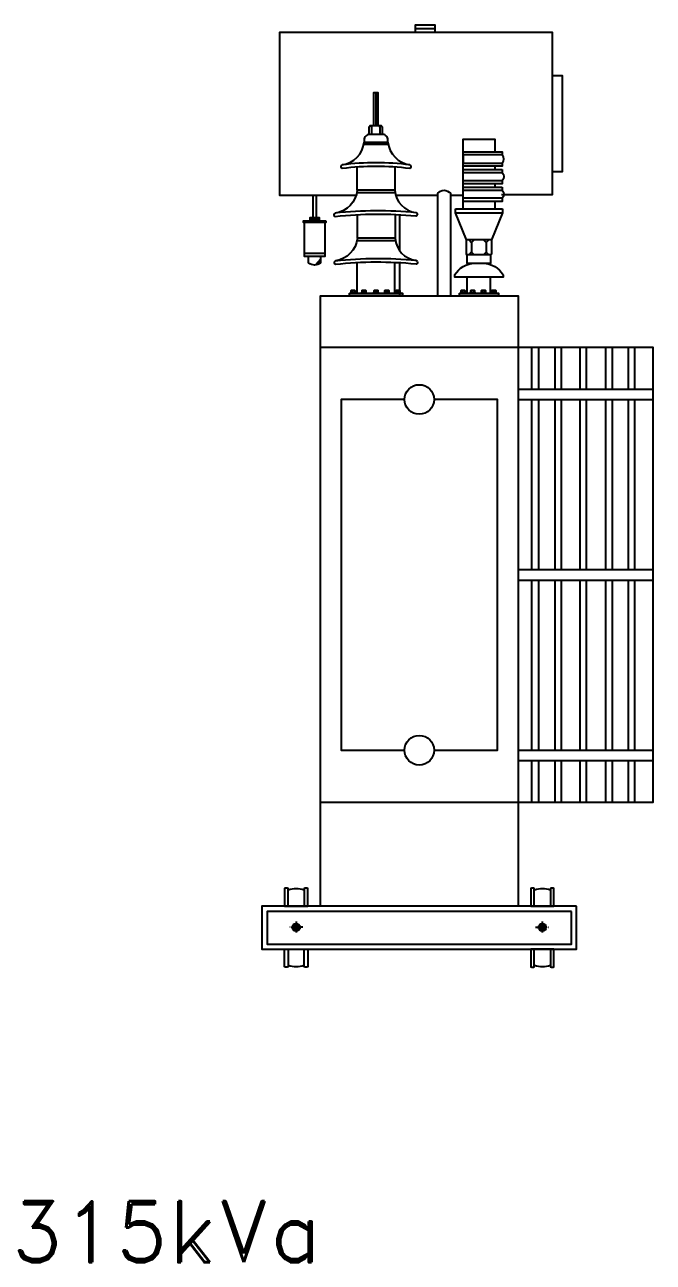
# Model space of a CAD drawing. Header units: millimetres. Extents: x 20927 to 53748, y 38421 to 54891.
# Drawn here: x 29512 to 30749, y 38421 to 40856 of the extents above; entities that cross this region are included whole.
import ezdxf
from ezdxf.enums import TextEntityAlignment as Align

# ---------------------------------------------------------------- set-up
doc = ezdxf.new("R2010")
doc.units = ezdxf.units.MM
doc.linetypes.add('CENTERX2', pattern=[101.6, 63.5, -12.7, 12.7, -12.7])
for name, color, linetype in [('Btrans.', 2, 'Continuous'), ('DETAIL', 4, 'Continuous'), ('TRANS', 2, 'Continuous')]:
    doc.layers.add(name, color=color, linetype=linetype)
doc.styles.add('tx1', font='romand.shx')

msp = doc.modelspace()

# ---------------------------------------------------------------- linework, layer by layer
at = {"layer": 'DETAIL', "color": 241, "ltscale": 0.25}
for p, q in [((30281.4, 40848.2), (30319.4, 40848.2)), ((30202.8, 40722.2), (30202.8, 40657.3)), ((30194.6, 40655.2), (30192.6, 40657.3)), ((30194.6, 40641.9), (30192.6, 40639.8)), ((30211, 40655.2), (30213.1, 40657.3)), ((30211, 40641.9), (30213.1, 40639.8)), ((30079.4, 40476.3), (30079.4, 40520.4)), ((30086.3, 40476.3), (30086.3, 40520.4)), ((30091.3, 40472.7), (30073.9, 40472.7)), ((30391.7, 40427.2), (30391.7, 40408.5)), ((30102.6, 40405.4), (30062.6, 40405.4)), ((30085.3, 40384.6), (30093.9, 40394.3)), ((30420.4, 40408.5), (30415.3, 40403.4)), ((30086.6, 40384.9), (30093.5, 40392.9)), ((30087.8, 40385.2), (30093.1, 40391.3)), ((30089.3, 40385.7), (30092.6, 40389.6)), ((30156.1, 40333.1), (30156.1, 40329.1)), ((30160.2, 40333.1), (30160.2, 40329.1)), ((30177.5, 40333.1), (30178, 40333.6)), ((30177.5, 40329.1), (30178, 40328.5)), ((30181.6, 40333.1), (30181.1, 40333.6)), ((30181.6, 40329.1), (30181.1, 40328.5)), ((30201.5, 40333.1), (30201.5, 40329.1)), ((30205.6, 40333.1), (30205.6, 40329.1)), ((30222.7, 40333.1), (30223.2, 40333.6)), ((30222.7, 40329.1), (30223.2, 40328.5)), ((30226.8, 40333.1), (30226.3, 40333.6)), ((30226.8, 40329.1), (30226.3, 40328.5)), ((30244.8, 40333.1), (30244.8, 40329.1)), ((30248.9, 40333.1), (30248.9, 40329.1)), ((30372.6, 40333.1), (30372.6, 40329.1)), ((30376.7, 40333.1), (30376.7, 40329.1)), ((30391.6, 40333.1), (30391.6, 40329.1)), ((30395.7, 40333.1), (30395.7, 40329.1)), ((30413, 40333.1), (30412.5, 40333.6)), ((30413, 40329.1), (30412.5, 40328.5)), ((30417.1, 40333.1), (30417.1, 40329.1)), ((30433.4, 40333.1), (30433.4, 40329.1)), ((30437.5, 40333.1), (30437.5, 40329.1))]:
    msp.add_line(p, q, dxfattribs=at)
at = {"layer": 'DETAIL', "ltscale": 0.25}
for p, q in [((30374.7, 40571.1), (30452.1, 40571.1)), ((30437.3, 40577.4), (30437.3, 40571.1)), ((30452.1, 40571.1), (30452.1, 40565.1)), ((30437.3, 40542.8), (30437.3, 40536.5)), ((30242.2, 40520.4), (30325.1, 40520.4)), ((30350, 40520.4), (30374.7, 40520.4)), ((30374.7, 40536.5), (30452.1, 40536.5)), ((30452.1, 40536.5), (30452.1, 40530.5)), ((30359.9, 40485.8), (30359.9, 40493.8)), ((30359.9, 40493.8), (30452.2, 40493.8)), ((30437.3, 40508.2), (30437.3, 40493.8)), ((30452.2, 40493.8), (30452.2, 40485.8)), ((30165.9, 40387.4), (30165.9, 40327.8)), ((30239.9, 40387.8), (30239.9, 40327.8)), ((30249.5, 40387.3), (30249.5, 40322.3)), ((30382.3, 40359.1), (30382.3, 40327.8)), ((30428.5, 40359.1), (30428.5, 40327.8)), ((30510.1, 40139), (30510.1, 40221)), ((30523.3, 40221), (30523.3, 40139)), ((30555.6, 40221), (30555.6, 40139)), ((30568.8, 40139), (30568.8, 40221)), ((30604.4, 40221), (30604.4, 40139)), ((30617.6, 40139), (30617.6, 40221)), ((30655.5, 40221), (30655.5, 40139)), ((30668.7, 40139), (30668.7, 40221)), ((30699.8, 40221), (30699.8, 40139)), ((30713, 40139), (30713, 40221)), ((30483, 40139), (30749.3, 40139)), ((30483, 40118.5), (30749.3, 40118.5)), ((30510.1, 39783.7), (30510.1, 40118.5)), ((30523.3, 40118.5), (30523.3, 39783.7)), ((30555.6, 40118.5), (30555.6, 39783.7)), ((30568.8, 39783.7), (30568.8, 40118.5)), ((30604.4, 40118.5), (30604.4, 39783.7)), ((30617.6, 39783.7), (30617.6, 40118.5)), ((30655.5, 40118.5), (30655.5, 39783.7)), ((30668.7, 39783.7), (30668.7, 40118.5)), ((30699.8, 40118.5), (30699.8, 39783.7)), ((30713, 39783.7), (30713, 40118.5)), ((30483, 39783.7), (30749.3, 39783.7)), ((30483, 39763.2), (30749.3, 39763.2)), ((30510.1, 39428.4), (30510.1, 39763.2)), ((30523.3, 39763.2), (30523.3, 39428.4)), ((30555.6, 39763.2), (30555.6, 39428.4)), ((30568.8, 39428.4), (30568.8, 39763.2)), ((30604.4, 39763.2), (30604.4, 39428.4)), ((30617.6, 39428.4), (30617.6, 39763.2)), ((30655.5, 39763.2), (30655.5, 39428.4)), ((30668.7, 39428.4), (30668.7, 39763.2)), ((30699.8, 39763.2), (30699.8, 39428.4)), ((30713, 39428.4), (30713, 39763.2)), ((30483, 39428.4), (30749.3, 39428.4)), ((30483, 39407.9), (30749.3, 39407.9)), ((30510.1, 39325.9), (30510.1, 39407.9)), ((30523.3, 39407.9), (30523.3, 39325.9)), ((30555.6, 39407.9), (30555.6, 39325.9)), ((30568.8, 39325.9), (30568.8, 39407.9)), ((30604.4, 39407.9), (30604.4, 39325.9)), ((30617.6, 39325.9), (30617.6, 39407.9)), ((30655.5, 39407.9), (30655.5, 39325.9)), ((30668.7, 39325.9), (30668.7, 39407.9)), ((30699.8, 39407.9), (30699.8, 39325.9)), ((30713, 39325.9), (30713, 39407.9))]:
    msp.add_line(p, q, dxfattribs=at)
at = {"layer": 'DETAIL', "color": 241, "linetype": 'CENTERX2', "ltscale": 0.25}
for p, q in [((30059.7, 39080), (30033.6, 39080)), ((30046.2, 39091.7), (30046.2, 39068)), ((30517.6, 39080), (30543.7, 39080)), ((30530.7, 39091.7), (30530.7, 39069.2))]:
    msp.add_line(p, q, dxfattribs=at)
at = {"layer": 'DETAIL', "ltscale": 0.25}
for points in [[(30450.3, 40521.9), (30551, 40521.9), (30551, 40840.7), (30013.5, 40840.7), (30013.5, 40520.4), (30164.5, 40520.4)], [(30551, 40756.1), (30569.7, 40756.1), (30569.7, 40566.2), (30551, 40566.2)], [(30198.9, 40657.3), (30198.9, 40722.2), (30206.8, 40722.2), (30206.8, 40657.3)], [(30192.1, 40639.8), (30190, 40641.9), (30190, 40655.2), (30192.1, 40657.3), (30213.6, 40657.3), (30215.6, 40655.2), (30215.6, 40641.9), (30213.6, 40639.8)], [(30213.6, 40640.1), (30192.1, 40640.1)], [(30374.7, 40493.8), (30374.7, 40630.4), (30437.3, 40630.4), (30437.3, 40605.7)], [(30374.7, 40605.7), (30452.1, 40605.7), (30452.1, 40599.7), (30374.7, 40599.7), (30374.7, 40583.4), (30452.1, 40583.4), (30452.1, 40577.4), (30374.7, 40577.4)], [(30240.5, 40575.7), (30240.5, 40530), (30166.5, 40530), (30166.5, 40575.7)], [(30452.1, 40548.8), (30452.1, 40542.8), (30374.7, 40542.8)], [(30452.1, 40514.3), (30452.1, 40508.2), (30374.7, 40508.2)], [(30240.9, 40481.4), (30240.9, 40435.8), (30166.8, 40435.8), (30166.8, 40481.4)], [(30429.7, 40432.3), (30430.8, 40431.3), (30430.8, 40404.4), (30429.7, 40403.4), (30382.3, 40403.4), (30381.3, 40404.4), (30381.3, 40431.3), (30382.3, 40432.3)], [(30382.3, 40403.4), (30382.3, 40386.6), (30429.7, 40386.6), (30429.7, 40403.4)], [(30453.7, 40364), (30453.7, 40359.2), (30358.4, 40359.2), (30358.4, 40364)], [(30259.5, 40118.5), (30134.9, 40118.5), (30134.9, 39428.4), (30259.5, 39428.4)], [(30317.8, 39428.4), (30442.4, 39428.4), (30442.4, 40118.5), (30317.8, 40118.5)]]:
    msp.add_lwpolyline(points, dxfattribs=at)
at = {"layer": 'DETAIL', "color": 241, "ltscale": 0.25}
for points in [[(30281.4, 40840.7), (30281.4, 40855.8), (30319.4, 40855.8), (30319.4, 40840.7)], [(30196.7, 40657.3), (30194.6, 40655.2), (30194.6, 40641.9), (30196.7, 40639.8)], [(30209, 40657.3), (30211, 40655.2), (30211, 40641.9), (30209, 40639.8)], [(30227.5, 40620.3), (30179.4, 40620.3)], [(30165.8, 40525.6), (30241.2, 40525.6)], [(30102.6, 40467.1), (30102.6, 40399.6), (30062.6, 40399.6), (30062.6, 40467.1)], [(30073.9, 40469.1), (30073.9, 40476.3), (30091.3, 40476.3), (30091.3, 40469.1)], [(30166.2, 40431.4), (30241.5, 40431.4)], [(30386.6, 40432.3), (30391.7, 40427.2), (30396.8, 40432.3)], [(30415.3, 40432.3), (30420.4, 40427.2), (30425.5, 40432.3)], [(30420.4, 40427.2), (30420.4, 40408.5), (30425.5, 40403.4)], [(30396.8, 40403.4), (30391.7, 40408.5), (30386.6, 40403.4)], [(30155, 40328.5), (30154.5, 40329.1), (30154.5, 40333.1), (30155, 40333.6), (30161.3, 40333.6), (30161.8, 40333.1), (30161.8, 40329.1), (30161.3, 40328.5)], [(30155.6, 40333.6), (30156.1, 40333.1), (30156.6, 40333.6)], [(30155.6, 40328.5), (30156.1, 40329.1), (30156.6, 40328.5)], [(30160.7, 40333.6), (30160.2, 40333.1), (30159.7, 40333.6)], [(30160.7, 40328.5), (30160.2, 40329.1), (30159.7, 40328.5)], [(30176.4, 40328.5), (30175.9, 40329.1), (30175.9, 40333.1), (30176.4, 40333.6), (30182.7, 40333.6), (30183.2, 40333.1), (30183.2, 40329.1), (30182.7, 40328.5)], [(30177, 40333.6), (30177.5, 40333.1), (30177.5, 40329.1), (30177, 40328.5)], [(30182.1, 40333.6), (30181.6, 40333.1), (30181.6, 40329.1), (30182.1, 40328.5)], [(30200.4, 40328.5), (30199.9, 40329.1), (30199.9, 40333.1), (30200.4, 40333.6), (30206.7, 40333.6), (30207.2, 40333.1), (30207.2, 40329.1), (30206.7, 40328.5)], [(30200.9, 40333.6), (30201.5, 40333.1), (30202, 40333.6)], [(30200.9, 40328.5), (30201.5, 40329.1), (30202, 40328.5)], [(30206.1, 40333.6), (30205.6, 40333.1), (30205, 40333.6)], [(30206.1, 40328.5), (30205.6, 40329.1), (30205, 40328.5)], [(30221.6, 40328.5), (30221.1, 40329.1), (30221.1, 40333.1), (30221.6, 40333.6), (30227.9, 40333.6), (30228.4, 40333.1), (30228.4, 40329.1), (30227.9, 40328.5)], [(30222.2, 40333.6), (30222.7, 40333.1), (30222.7, 40329.1), (30222.2, 40328.5)], [(30227.3, 40333.6), (30226.8, 40333.1), (30226.8, 40329.1), (30227.3, 40328.5)], [(30243.7, 40328.5), (30243.2, 40329.1), (30243.2, 40333.1), (30243.7, 40333.6), (30250, 40333.6), (30250.5, 40333.1), (30250.5, 40329.1), (30250, 40328.5)], [(30244.3, 40333.6), (30244.8, 40333.1), (30245.3, 40333.6)], [(30244.3, 40328.5), (30244.8, 40329.1), (30245.3, 40328.5)], [(30249.4, 40333.6), (30248.9, 40333.1), (30248.4, 40333.6)], [(30249.4, 40328.5), (30248.9, 40329.1), (30248.4, 40328.5)], [(30371.5, 40328.5), (30371, 40329.1), (30371, 40333.1), (30371.5, 40333.6), (30377.8, 40333.6), (30378.3, 40333.1), (30378.3, 40329.1), (30377.8, 40328.5)], [(30372.1, 40333.6), (30372.6, 40333.1), (30373.1, 40333.6)], [(30372.1, 40328.5), (30372.6, 40329.1), (30373.1, 40328.5)], [(30377.2, 40333.6), (30376.7, 40333.1), (30376.2, 40333.6)], [(30377.2, 40328.5), (30376.7, 40329.1), (30376.2, 40328.5)], [(30390.5, 40328.5), (30390, 40329.1), (30390, 40333.1), (30390.5, 40333.6), (30396.8, 40333.6), (30397.3, 40333.1), (30397.3, 40329.1), (30396.8, 40328.5)], [(30391.1, 40333.6), (30391.6, 40333.1), (30392.1, 40333.6)], [(30391.1, 40328.5), (30391.6, 40329.1), (30392.1, 40328.5)], [(30396.2, 40333.6), (30395.7, 40333.1), (30395.2, 40333.6)], [(30396.2, 40328.5), (30395.7, 40329.1), (30395.2, 40328.5)], [(30411.9, 40328.5), (30411.4, 40329.1), (30411.4, 40333.1), (30411.9, 40333.6), (30418.2, 40333.6), (30418.7, 40333.1), (30418.7, 40329.1), (30418.2, 40328.5)], [(30413.5, 40328.5), (30413, 40329.1), (30413, 40333.1), (30413.5, 40333.6)], [(30417.6, 40333.6), (30417.1, 40333.1), (30416.6, 40333.6)], [(30417.6, 40328.5), (30417.1, 40329.1), (30416.6, 40328.5)], [(30432.3, 40328.5), (30431.7, 40329.1), (30431.7, 40333.1), (30432.3, 40333.6), (30438.6, 40333.6), (30439.1, 40333.1), (30439.1, 40329.1), (30438.6, 40328.5)], [(30432.8, 40333.6), (30433.4, 40333.1), (30433.9, 40333.6)], [(30432.8, 40328.5), (30433.4, 40329.1), (30433.9, 40328.5)], [(30438, 40333.6), (30437.5, 40333.1), (30436.9, 40333.6)], [(30438, 40328.5), (30437.5, 40329.1), (30436.9, 40328.5)]]:
    msp.add_lwpolyline(points, dxfattribs=at)
for points in [[(30180.1, 40629.6), (30180.1, 40624.7), (30226.8, 40624.7), (30226.8, 40629.6, 0.414214), (30216.6, 40639.8), (30190.4, 40639.8, 0.414214)], [(30452.1, 40548.8), (30374.7, 40548.8), (30374.7, 40565.1), (30452.1, 40565.1, -0.364839)], [(30452.1, 40514.3), (30374.7, 40514.3), (30374.7, 40530.5), (30452.1, 40530.5, -0.364839)]]:
    msp.add_lwpolyline(points, format="xyb", close=True, dxfattribs=at)
for points in [[(30240.5, 40530), (30166.5, 40530, -0.340644), (30123.3, 40485.2)], [(30240.9, 40435.8), (30166.8, 40435.8, -0.340644), (30123.7, 40391)], [(30094.4, 40399.6), (30094.4, 40387.5, -0.381748), (30070.8, 40387.5), (30070.8, 40399.6)], [(30163.3, 40327.5, 1.027334), (30163.3, 40328.5), (30153, 40328.5, 1.027334), (30153, 40327.5)], [(30174.4, 40327.5, -1.027334), (30174.4, 40328.5), (30184.7, 40328.5, -1.027334), (30184.7, 40327.5)], [(30198.4, 40327.5, -1.027334), (30198.4, 40328.5), (30208.6, 40328.5, -1.027334), (30208.6, 40327.5)], [(30219.7, 40327.5, -1.027334), (30219.7, 40328.5), (30229.9, 40328.5, -1.027334), (30229.9, 40327.5)], [(30252, 40327.5, 1.027334), (30252, 40328.5), (30241.7, 40328.5, 1.027334), (30241.7, 40327.5)], [(30379.7, 40327.5, 1.027334), (30379.7, 40328.5), (30369.5, 40328.5, 1.027334), (30369.5, 40327.5)], [(30388.5, 40327.5, -1.027334), (30388.5, 40328.5), (30398.8, 40328.5, -1.027334), (30398.8, 40327.5)], [(30420.2, 40327.5, 1.027334), (30420.2, 40328.5), (30409.9, 40328.5, 1.027334), (30409.9, 40327.5)], [(30440.5, 40327.5, 1.027334), (30440.5, 40328.5), (30430.3, 40328.5, 1.027334), (30430.3, 40327.5)]]:
    msp.add_lwpolyline(points, format="xyb", dxfattribs=at)
at = {"layer": 'DETAIL', "ltscale": 0.25}
for points in [[(30240.5, 40530, 0.351357), (30281.9, 40486.1, -0.821628), (30281.9, 40479, 0.053123), (30123.3, 40478)], [(30325.1, 40322.3), (30325.1, 40524.1, -0.491826), (30350, 40524.1), (30350, 40322.3)], [(30249.2, 40481.5, -0.006184), (30249.5, 40481.2), (30249.5, 40412)], [(30240.9, 40435.8, 0.351357), (30282.2, 40391.9, -0.821628), (30282.2, 40384.7, 0.053123), (30123.7, 40383.8)], [(30358.2, 40363.5, -0.26809), (30398.1, 40386.6)], [(30414, 40386.6, -0.26809), (30453.9, 40363.5)], [(30030.3, 39121.7), (30030.3, 39156.1, 0.261021), (30023.5, 39156.1), (30023.5, 39121.7), (30068.9, 39121.7), (30068.9, 39156.1, 0.261021), (30062.1, 39156.1), (30062.1, 39121.7)], [(30515.1, 39121.7), (30515.1, 39156.1, 0.261021), (30508.4, 39156.1), (30508.4, 39121.7), (30553.8, 39121.7), (30553.8, 39156.1, 0.261021), (30547, 39156.1), (30547, 39121.7)], [(30030.3, 39036.7), (30030.3, 39002.2, -0.261021), (30023.5, 39002.2), (30023.5, 39036.7), (30068.9, 39036.7), (30068.9, 39002.2, -0.261021), (30062.1, 39002.2), (30062.1, 39036.7)], [(30547, 39036.7), (30547, 39002.2, 0.261021), (30553.8, 39002.2), (30553.8, 39036.7), (30508.4, 39036.7), (30508.4, 39002.2, 0.261021), (30515.1, 39002.2), (30515.1, 39036.7)]]:
    msp.add_lwpolyline(points, format="xyb", dxfattribs=at)
at = {"layer": 'DETAIL', "color": 241, "ltscale": 0.25}
for points in [[(30105, 40469.1), (30060.2, 40469.1), (30060.2, 40467.1), (30105, 40467.1)], [(30151.1, 40327.5), (30255.9, 40327.5), (30255.9, 40322.3), (30151.1, 40322.3)], [(30367.5, 40327.5), (30444.5, 40327.5), (30444.5, 40322.3), (30367.5, 40322.3)]]:
    msp.add_lwpolyline(points, close=True, dxfattribs=at)
at = {"layer": 'DETAIL', "ltscale": 0.25}
msp.add_lwpolyline([(30430.8, 40432.3), (30381.3, 40432.3), (30359.9, 40485.8), (30452.2, 40485.8)], close=True, dxfattribs=at)
for centre in [(30288.6, 40118.5), (30288.6, 39428.4)]:
    msp.add_circle(centre, 29.1, dxfattribs=at)
at = {"layer": 'DETAIL', "color": 241, "ltscale": 0.25}
for centre, radius in [((30046.2, 39079.9), 7.55), ((30046.2, 39079.9), 4.14), ((30531.1, 39079.9), 7.55), ((30531.1, 39079.9), 4.14)]:
    msp.add_circle(centre, radius, dxfattribs=at)
at = {"layer": 'DETAIL', "ltscale": 0.25}
for centre, radius, start, end in [((30129.5, 40630.3), 50.9, 278.4208, 353.6653), ((30277.5, 40630.3), 50.9, 186.3347, 261.5792), ((30137.6, 40576.3), 3.65, 101.1851, 258.8149), ((30203.5, 40049.5), 527.5, 82.7541, 97.2459), ((30269.3, 40576.3), 3.65, 281.1851, 78.8149), ((30124, 40481.6), 3.65, 101.1851, 258.8149), ((30237, 40472.5), 15.2, 138.9173, 145.0113), ((30124.4, 40387.4), 3.65, 101.1851, 258.8149), ((30046.2, 39100.9), 54.7, 73.0398, 106.9602), ((30531.1, 39100.9), 54.7, 73.0398, 106.9602), ((30046.2, 39057.5), 54.7, 253.0398, 286.9602), ((30531.1, 39057.5), 54.7, 253.0398, 286.9602)]:
    msp.add_arc(centre, radius, start, end, dxfattribs=at)
at = {"layer": 'DETAIL', "color": 241, "ltscale": 0.25}
for centre, radius, start, end in [((30442.5, 40591.5), 12.6, 319.9121, 40.0879), ((30203.5, 40056.7), 527.5, 82.7541, 97.2459), ((30206.9, 39741.3), 748.4, 84.2493, 96.4129), ((30207.3, 39647), 748.4, 84.2493, 96.4129)]:
    msp.add_arc(centre, radius, start, end, dxfattribs=at)
at = {"layer": 'TRANS', "ltscale": 0.25}
for points in [[(30094.3, 39121.7), (30094.3, 40322.3), (30483, 40322.3), (30483, 39121.7)], [(30094.3, 39325.9), (30749.3, 39325.9), (30749.3, 40221), (30094.3, 40221)]]:
    msp.add_lwpolyline(points, dxfattribs=at)
for points in [[(30598.3, 39121.7), (29978.9, 39121.7), (29978.9, 39036.7), (30598.3, 39036.7)], [(30588.1, 39111.4), (29989.2, 39111.4), (29989.2, 39046.9), (30588.1, 39046.9)]]:
    msp.add_lwpolyline(points, close=True, dxfattribs=at)

# ---------------------------------------------------------------- texts
at = {"layer": 'Btrans.', "style": 'tx1'}
msp.add_text('TRANSFORMER 315kVa', height=120, dxfattribs=at).set_placement((29179.2, 38481), align=Align.MIDDLE_CENTER)

doc.saveas('drawing.dxf')
